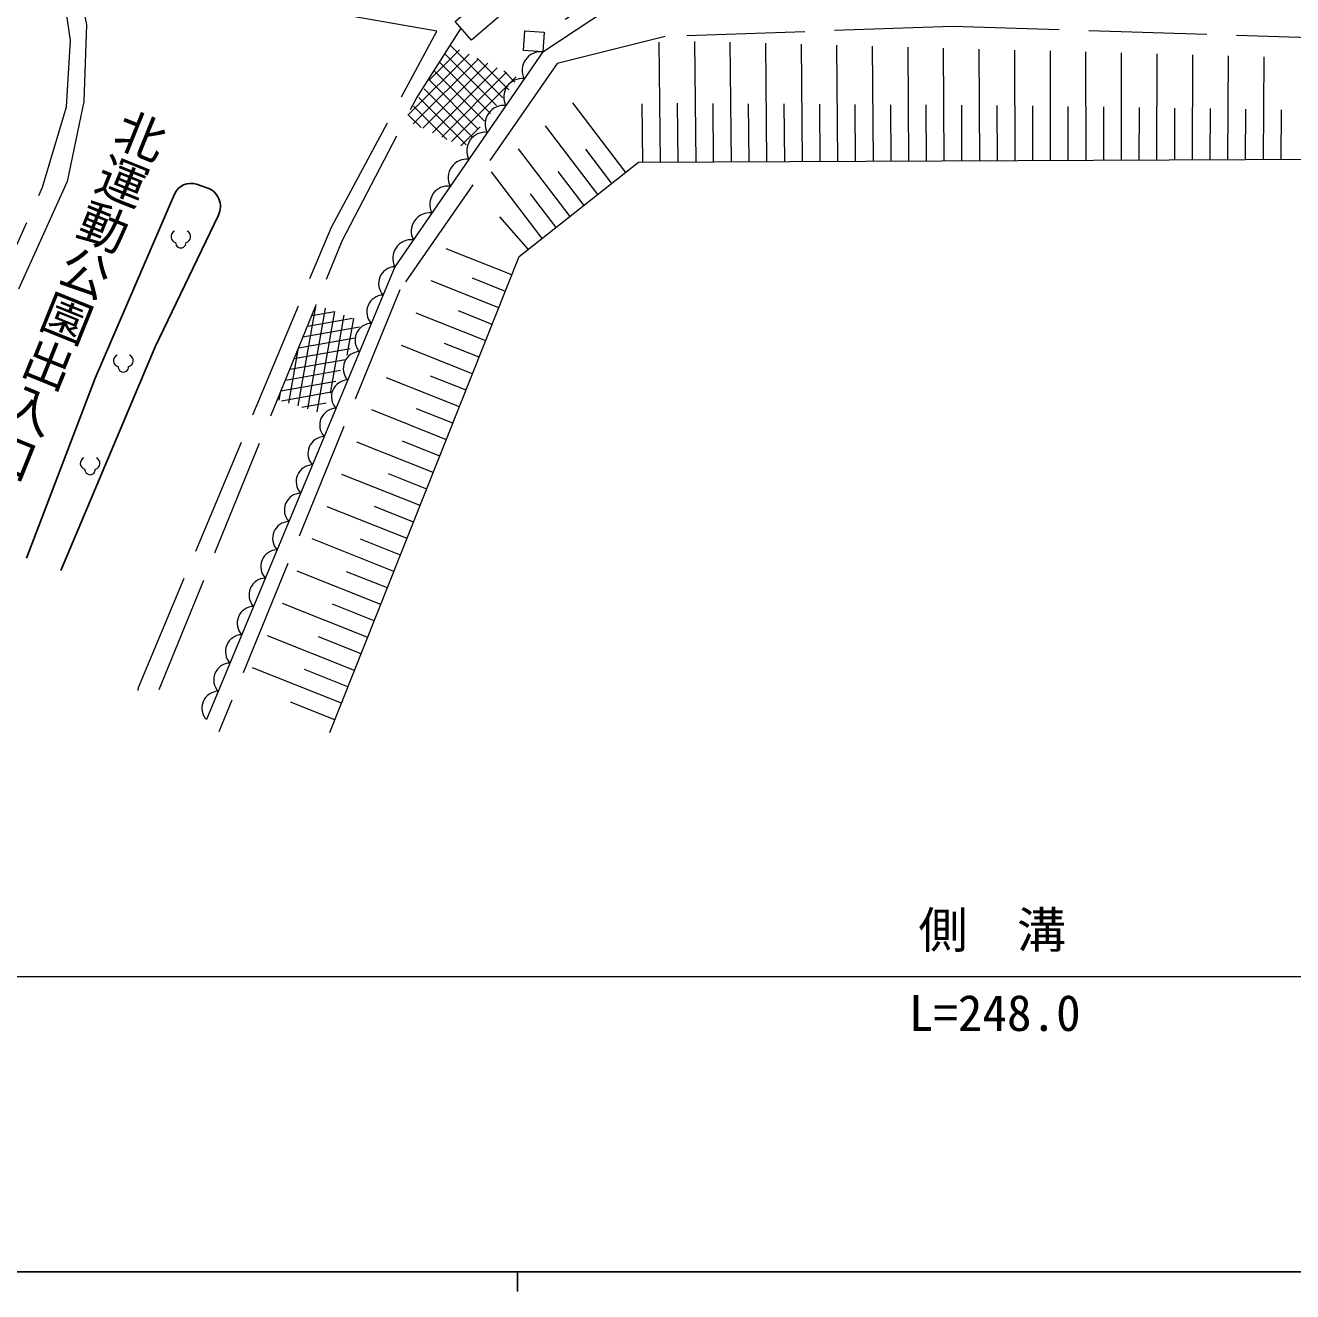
# Model space of a CAD drawing. Units: millimetres, scale not verified. Extents: x 40000 to 680000, y 20000 to 380000.
# Drawn here: x 143010 to 207348, y 204000 to 268266 of the extents above; entities that cross this region are included whole.
import ezdxf
from ezdxf.enums import TextEntityAlignment as Align

# ---------------------------------------------------------------- set-up
doc = ezdxf.new("R2010")
doc.units = ezdxf.units.MM
doc.header["$LTSCALE"] = 1000
doc.linetypes.add('DASHED', pattern=[7.5, 6, -1.5])
for name, color, linetype, lineweight in [('M-STR-HTXT', 7, 'Continuous', 13), ('M-STR-STRD', 7, 'Continuous', 25), ('M-TTL-BAND', 7, 'Continuous', 25), ('M-WORK', 1, 'Continuous', 13)]:
    doc.layers.add(name, color=color, linetype=linetype, lineweight=lineweight)
doc.styles.add('@ＭＳ ゴシック', font='')
doc.styles.add('ＭＳ ゴシック', font='')
doc.styles.get('@ＭＳ ゴシック').set_extended_font_data('@MS Gothic')
doc.styles.get('ＭＳ ゴシック').set_extended_font_data('MS Gothic')

msp = doc.modelspace()

# ---------------------------------------------------------------- hatches: boundary and pattern name
at = {"layer": 'M-WORK'}
h = msp.add_hatch(dxfattribs=at)
h.set_pattern_fill('USER', color=256, style=0, pattern_type=2)
h.set_pattern_definition([(45, (164579, 267259), (-353.553, 353.553), []), (135, (164579, 267259), (-353.553, -353.553), [])])
h.paths.add_polyline_path([(164579, 267259), (168033, 265600), (165281, 262077), (162289, 263458)])
h = msp.add_hatch(dxfattribs=at)
h.set_pattern_fill('USER', color=256, style=0, pattern_type=2)
h.set_pattern_definition([(10, (157773, 254096), (-86.824, 492.404), []), (80, (157773, 254096), (-492.404, 86.824), [])])
h.paths.add_polyline_path([(157773, 254096), (160099, 253231), (158056, 248581), (155807, 249278)])

# ---------------------------------------------------------------- linework, layer by layer
at = {"layer": 'M-STR-HTXT'}
msp.add_line((67731, 220000), (316233, 220000), dxfattribs=at)
at = {"layer": 'M-STR-STRD'}
for p, q in [((151702, 260201), (152222, 260027)), ((146546, 250364), (150580, 259699)), ((152813, 258628), (149595, 251959)), ((149595, 251959), (144811, 240607)), ((143075, 241217), (146546, 250364))]:
    msp.add_line(p, q, dxfattribs=at)
for centre, radius, start, end in [((151415, 259339), 909, 71.56505, 156.62789), ((151902, 259068), 1012, 334.24188, 71.56505)]:
    msp.add_arc(centre, radius, start, end, dxfattribs=at)
at = {"layer": 'M-TTL-BAND'}
for p, q in [((40000, 205000), (579000, 205000)), ((168000, 205000), (168000, 204000))]:
    msp.add_line(p, q, dxfattribs=at)
at = {"layer": 'M-WORK'}
for p, q in [((175260, 261320), (175186, 267418)), ((177060, 261328), (176990, 267454)), ((178860, 261336), (178796, 267405)), ((180660, 261344), (180602, 267356)), ((182460, 261353), (182407, 267308)), ((184261, 261361), (184212, 267259)), ((186061, 261369), (186018, 267210)), ((187861, 261377), (187823, 267161)), ((189660, 261385), (189628, 267112)), ((191460, 261393), (191433, 267064)), ((193260, 261402), (193239, 267015)), ((195060, 261410), (195048, 266966)), ((196860, 261418), (196857, 266917)), ((198660, 261426), (198667, 266868)), ((200461, 261434), (200476, 266819)), ((202261, 261443), (202285, 266770)), ((204061, 261451), (204094, 266721)), ((205861, 261459), (205902, 266673)), ((173490, 260807), (170797, 264341)), ((174360, 261316), (174323, 264285)), ((176160, 261324), (176125, 264315)), ((177948, 261332), (177928, 264302)), ((179760, 261340), (179730, 264289)), ((181560, 261348), (181533, 264276)), ((183360, 261357), (183336, 264263)), ((185161, 261365), (185138, 264250)), ((186961, 261373), (186941, 264237)), ((188761, 261381), (188743, 264225)), ((190560, 261389), (190545, 264212)), ((192360, 261398), (192348, 264203)), ((194160, 261406), (194152, 264182)), ((195960, 261414), (195957, 264153)), ((197760, 261422), (197761, 264125)), ((199560, 261430), (199566, 264097)), ((201361, 261438), (201370, 264069)), ((203161, 261447), (203175, 264041)), ((204961, 261455), (204979, 264013)), ((206761, 261463), (206783, 263985)), ((172078, 259690), (169424, 263173)), ((170664, 258572), (168051, 262004)), ((172779, 260244), (171465, 261980)), ((168081, 256530), (174133, 261315)), ((174133, 261315), (215412, 261502)), ((169254, 257457), (166678, 260836)), ((171372, 259132), (170063, 260850)), ((169958, 258014), (168661, 259720)), ((168548, 256899), (167096, 258556)), ((167711, 255601), (164369, 256932)), ((158465, 232372), (168081, 256530)), ((167379, 254765), (165707, 255430)), ((167046, 253929), (163613, 255295)), ((166380, 252256), (162858, 253658)), ((166713, 253092), (164997, 253776)), ((165714, 250584), (162103, 252021)), ((166047, 251420), (164286, 252121)), ((165049, 248911), (161347, 250385)), ((165381, 249748), (163576, 250466)), ((164383, 247239), (160592, 248748)), ((164716, 248075), (162865, 248812)), ((163717, 245567), (159837, 247111)), ((164050, 246403), (162155, 247157)), ((163052, 243894), (159081, 245475)), ((163384, 244730), (161444, 245503)), ((162719, 243058), (160734, 243848)), ((162386, 242222), (158326, 243838)), ((161720, 240550), (157571, 242201)), ((162053, 241386), (160023, 242194)), ((161054, 238877), (156815, 240565)), ((161387, 239713), (159312, 240539)), ((160389, 237205), (156060, 238928)), ((160722, 238041), (158602, 238885)), ((159723, 235532), (155305, 237291)), ((160056, 236369), (157891, 237230)), ((159057, 233860), (154549, 235655)), ((159390, 234696), (157181, 235576)), ((158724, 233024), (156470, 233921))]:
    msp.add_line(p, q, dxfattribs=at)
at = {"layer": 'M-WORK', "linetype": 'DASHED'}
for points in [[(134475, 239109), (143888, 260062), (145107, 264127), (145295, 267505), (144795, 270976), (144388, 271508), (133959, 273300)], [(316233, 267306), (290357, 269231), (265026, 270568), (238710, 272538), (227945, 272679), (211128, 271905), (203459, 271975), (188119, 272679), (175527, 271696), (169355, 267915)], [(169280, 266922), (175610, 271113), (188453, 271967), (207383, 271092), (230587, 271967), (239208, 271832), (253656, 270685), (272670, 269601), (289119, 268663), (316157, 266862)], [(148729, 234516), (148757, 234669), (158554, 258029), (163902, 267974), (145514, 271195), (146108, 268318), (145983, 264409), (145139, 260343), (135256, 238578)], [(149800, 234556), (159096, 257338), (162848, 264530), (165128, 268123)], [(295833, 264310), (235208, 267694), (227937, 267929), (210487, 267554), (190081, 268210), (175493, 267694), (170005, 266334), (162030, 254841), (152836, 232419)]]:
    msp.add_lwpolyline(points, dxfattribs=at)
at = {"layer": 'M-WORK'}
for points in [[(164834, 268467), (167095, 270403), (167915, 269444), (165654, 267509)], [(168373, 267989), (169355, 267915), (169280, 266922), (168298, 266996)]]:
    msp.add_lwpolyline(points, close=True, dxfattribs=at)
msp.add_lwpolyline([(169280, 266922), (161769, 256017), (152200, 233031)], dxfattribs=at)
for centre, radius, start, end in [((169169, 265993), 935, 83.16444, 207.72115), ((168230, 264630), 935, 83.16444, 207.72115), ((167291, 263267), 935, 83.16444, 207.72115), ((166352, 261904), 935, 83.16444, 207.72115), ((165414, 260541), 935, 83.16444, 207.72115), ((164475, 259178), 935, 83.16444, 207.72115), ((163536, 257815), 935, 83.16444, 207.72115), ((150703, 257543), 299, 113.44836, 257.2818), ((151104, 257543), 299, 282.7182, 66.55164), ((162597, 256451), 935, 83.16444, 207.72115), ((150903, 257235), 267, 176.52859, 3.47141), ((161798, 255162), 855, 91.94476, 222.84872), ((161200, 253725), 855, 91.94476, 222.84872), ((160602, 252289), 855, 91.94476, 222.84872), ((160004, 250852), 855, 91.94476, 222.84872), ((147784, 251247), 299, 113.44836, 257.2818), ((147985, 250939), 267, 176.52859, 3.47141), ((148185, 251247), 299, 282.7182, 66.55164), ((159406, 249415), 855, 91.94476, 222.84872), ((158808, 247979), 855, 91.94476, 222.84872), ((158210, 246542), 855, 91.94476, 222.84872), ((146095, 246035), 299, 113.44836, 257.2818), ((146497, 246035), 299, 282.7182, 66.55164), ((157612, 245106), 855, 91.94476, 222.84872), ((146296, 245727), 267, 176.52859, 3.47141), ((157014, 243669), 855, 91.94476, 222.84872), ((156416, 242232), 855, 91.94476, 222.84872), ((155818, 240796), 855, 91.94476, 222.84872), ((155220, 239359), 855, 91.94476, 222.84872), ((154621, 237923), 855, 91.94476, 222.84872), ((154023, 236486), 855, 91.94476, 222.84872), ((153425, 235050), 855, 91.94476, 222.84872), ((152827, 233613), 855, 91.94476, 222.84872)]:
    msp.add_arc(centre, radius, start, end, dxfattribs=at)
for points, knots in [([(296287, 265605), (285947, 266089), (283286, 266230), (274959, 266731), (264006, 267389), (257881, 267917), (246939, 268732), (242817, 269039), (240520, 269431), (236389, 269566), (230431, 269760), (227088, 269875), (221128, 269733), (217606, 269649), (215644, 269346), (212122, 269253), (208817, 269166), (206963, 269203), (203657, 269274), (196761, 269422), (192915, 270437), (186021, 270197), (183384, 270105), (181923, 269806), (179296, 269566), (176579, 269317), (175726, 269243), (172339, 268947)], [0, 0, 0, 0, 1, 1, 1, 2, 2, 2, 3, 3, 3, 4, 4, 4, 5, 5, 5, 6, 6, 6, 7, 7, 7, 8, 8, 8, 9, 9, 9, 9]), ([(173153, 269486), (176336, 269727), (177152, 269789), (179712, 270016), (182156, 270233), (183515, 270491), (185966, 270618), (187614, 270704), (188541, 270695), (190191, 270674), (191601, 270656), (192388, 270585), (193796, 270517), (197365, 270343), (199360, 270123), (202932, 270025), (206630, 269924), (208705, 269962), (212402, 270090), (215226, 270188), (216798, 270432), (219620, 270563), (221934, 270670), (223233, 270686), (225550, 270702), (230093, 270733), (232640, 270671), (237179, 270491), (239964, 270380), (241510, 270093), (244288, 269866), (251182, 269302), (255043, 268956), (261947, 268531), (272794, 267863), (278896, 267932), (289738, 267176), (292809, 266962), (293799, 266906), (297597, 266592)], [0, 0, 0, 0, 1, 1, 1, 2, 2, 2, 3, 3, 3, 4, 4, 4, 5, 5, 5, 6, 6, 6, 7, 7, 7, 8, 8, 8, 9, 9, 9, 10, 10, 10, 11, 11, 11, 12, 12, 12, 13, 13, 13, 13])]:
    msp.add_open_spline(points, degree=3, knots=knots, dxfattribs=at)

# ---------------------------------------------------------------- texts
at = {"layer": 'M-STR-HTXT', "style": '@ＭＳ ゴシック'}
msp.add_text('北運動公園出入口', height=1833, rotation=248.011, dxfattribs=at).set_placement((147954, 264404), align=Align.BOTTOM_LEFT)
at = {"layer": 'M-STR-HTXT', "style": 'ＭＳ ゴシック'}
msp.add_text('側\u3000溝', height=1833, dxfattribs=at).set_placement((188349, 220893), align=Align.BOTTOM_LEFT)
msp.add_text('L=248.0', height=1833, dxfattribs=at).set_placement((192222, 216680), align=Align.BOTTOM_CENTER)

doc.saveas('drawing.dxf')
